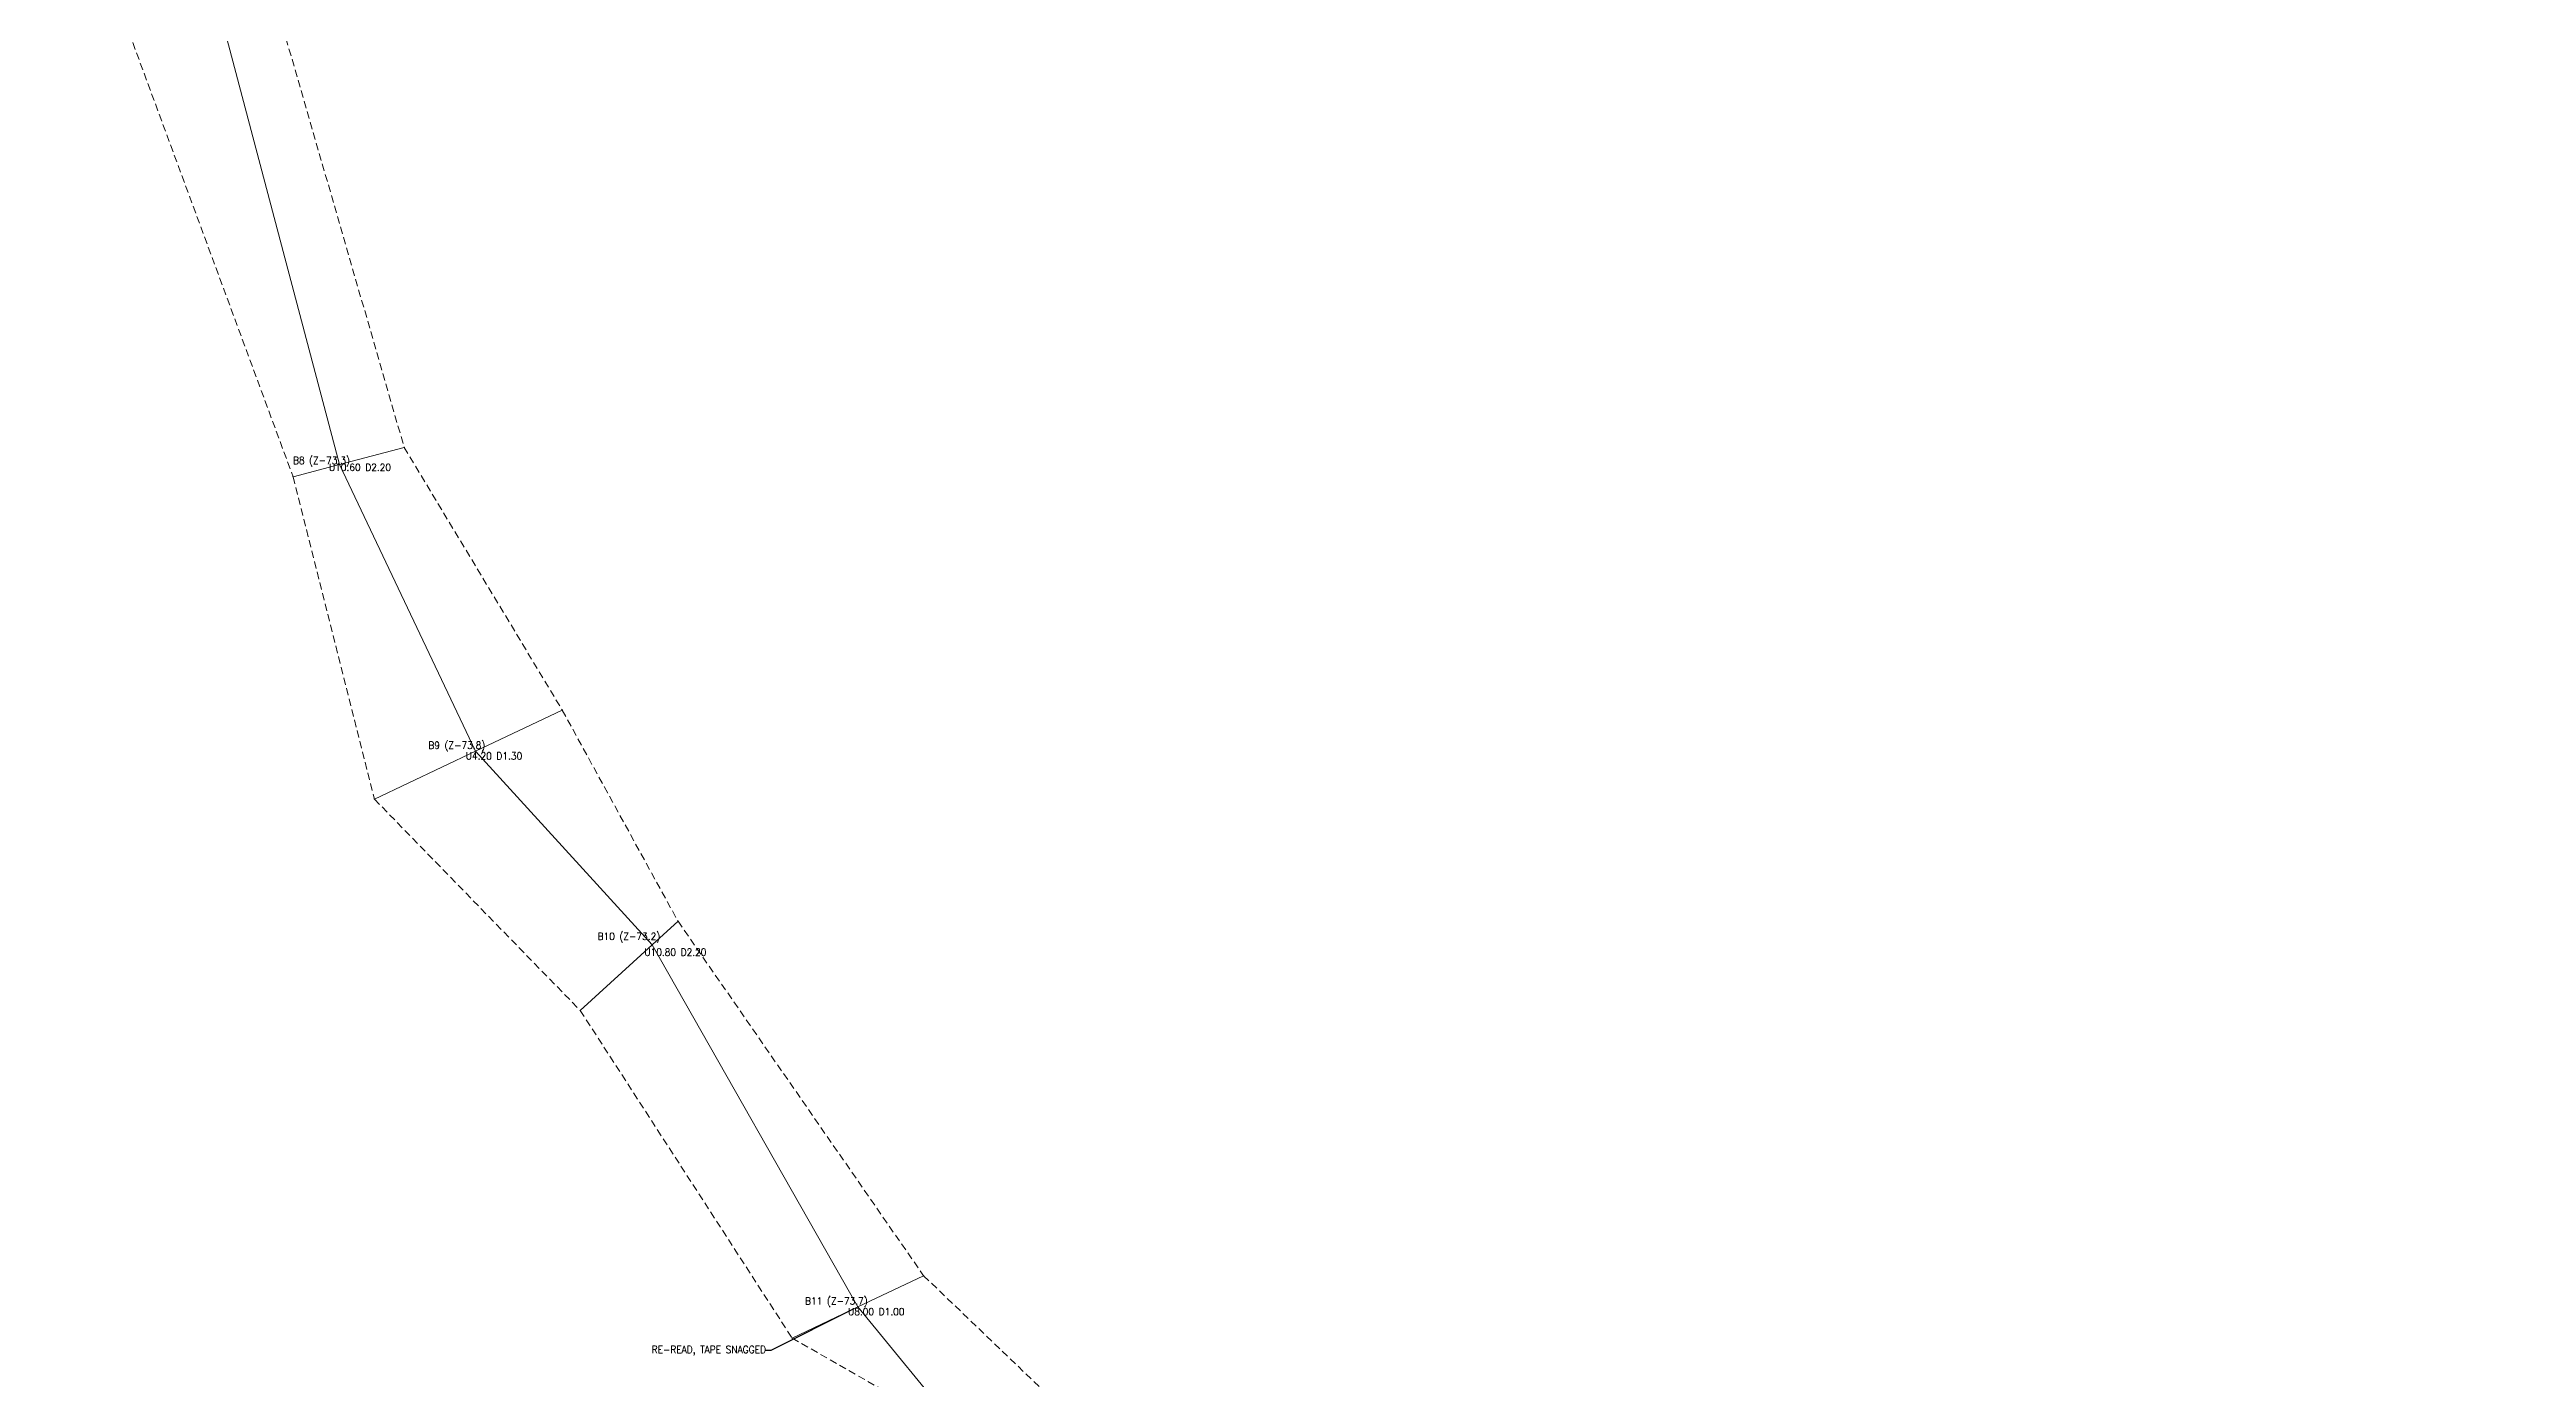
# Model space of a CAD drawing. Header units: feet. Extents: x -352 to 533, y -1323 to 2.
# Drawn here: x -346.7 to -176.4, y -489.3 to -397.9 of the extents above; entities that cross this region are included whole.
import ezdxf

# ---------------------------------------------------------------- set-up
doc = ezdxf.new("R2010")
doc.units = ezdxf.units.FT
doc.header["$MEASUREMENT"] = 0
doc.linetypes.add('DASHED', pattern=[0.75, 0.5, -0.25])
for name, color, linetype, lineweight, true_color in [('CTRL-LRUD', 9, 'Continuous', 9, 0xffc0cb), ('CTRL-LRUD-WALL-LEFT', 8, 'DASHED', 0, 0x808080), ('CTRL-LRUD-WALL-RIGHT', 8, 'DASHED', 0, 0x808080), ('CTRL-SHOTS', 8, 'Continuous', 9, 0x808080), ('CTRL-STATION-LABELS', 1, 'Continuous', 0, 0xff0000), ('CTRL-STATIONS', 1, 'Continuous', 9, 0xff0000), ('NOTES-ANNOTATION', 7, 'Continuous', 18, 0xffffff)]:
    doc.layers.add(name, color=color, linetype=linetype, lineweight=lineweight, true_color=true_color)
doc.styles.get("Standard").update_dxf_attribs({"font": ''})
doc.styles.add('textstyle111', font='')
doc.styles.add('textstyle217', font='')
doc.styles.add('textstyle256', font='')
doc.styles.add('textstyle272', font='')
doc.styles.add('textstyle278', font='')
doc.styles.add('textstyle280', font='')
doc.styles.add('textstyle297', font='')
doc.styles.add('textstyle305', font='')
doc.styles.add('textstyle36', font='')
doc.styles.get('Standard').set_extended_font_data('txt')
doc.styles.get('textstyle111').set_extended_font_data('standard')
doc.styles.get('textstyle217').set_extended_font_data('standard')
doc.styles.get('textstyle256').set_extended_font_data('standard')
doc.styles.get('textstyle272').set_extended_font_data('standard')
doc.styles.get('textstyle278').set_extended_font_data('standard')
doc.styles.get('textstyle280').set_extended_font_data('standard')
doc.styles.get('textstyle297').set_extended_font_data('standard')
doc.styles.get('textstyle305').set_extended_font_data('standard')
doc.styles.get('textstyle36').set_extended_font_data('standard')
doc.dimstyles.get("Standard").update_dxf_attribs({"dimtxt": 0.083333, "dimasz": 0.083333, "dimexe": 0.041667, "dimexo": 0.020833, "dimgap": 0.020833, "dimtad": 1, "dimtxsty": 'Standard', "dimcen": 2.5, "dimadec": 0, "dimazin": 0, "dimtfac": 1, "dimtmove": 0, "dimatfit": 3, "dimfxl": 1, "dimarcsym": 0})

msp = doc.modelspace()

# ---------------------------------------------------------------- linework, layer by layer
at = {"layer": 'CTRL-LRUD'}
for p, q in [((-326.77, -426.43), (-322.32, -425.25)), ((-326.77, -426.43), (-329.96, -427.27)), ((-317.42, -446.14), (-311.45, -443.32)), ((-317.42, -446.14), (-324.37, -449.44)), ((-305.26, -459.46), (-303.49, -457.84)), ((-305.26, -459.46), (-310.21, -463.98)), ((-291.12, -484.36), (-286.6, -482.22)), ((-291.12, -484.36), (-295.64, -486.51))]:
    msp.add_line(p, q, dxfattribs=at)
for p in [(-322.32, -425.25), (-329.96, -427.27), (-311.45, -443.32), (-324.37, -449.44), (-303.49, -457.84), (-310.21, -463.98), (-286.6, -482.22), (-295.64, -486.51)]:
    msp.add_point(p, dxfattribs=at)
at = {"layer": 'CTRL-LRUD-WALL-LEFT'}
for points in [[(-307.64, -323.21), (-327.51, -343.59), (-334.2, -384.14), (-322.32, -425.25), (-311.45, -443.32), (-303.49, -457.84), (-286.6, -482.22)], [(-286.6, -482.22), (-267.26, -500.77), (-241.93, -491.41), (-254.92, -506.39), (-259.01, -512.83), (-257.14, -523.83), (-246.22, -516.72), (-241.67, -534.44), (-233.82, -547.26), (-222.89, -542.12), (-222.49, -552.88), (-231.88, -560.83), (-228.09, -565.35), (-205.27, -568.99), (-218.05, -588.76), (-213.99, -602.41), (-211.88, -596.08), (-195.33, -596.74), (-176.37, -615.16), (-187.76, -639.84), (-196.37, -632.45), (-184.72, -647.85), (-180.89, -645.88)]]:
    msp.add_lwpolyline(points, dxfattribs=at)
at = {"layer": 'CTRL-LRUD-WALL-RIGHT'}
for points in [[(-314.85, -310.51), (-332.96, -339.04), (-346.71, -381.93), (-329.96, -427.27), (-324.37, -449.44), (-310.21, -463.98), (-295.64, -486.51)], [(-295.64, -486.51), (-284.52, -492.87), (-283.7, -515.39), (-279.65, -526.7), (-282.23, -533.63), (-266.67, -527.1), (-246.11, -550.12), (-271.01, -550.8), (-250.71, -542.47), (-260.46, -566.89), (-248.68, -563), (-238.62, -585.93), (-246.95, -569.14), (-242.1, -587.86), (-250.31, -609.04), (-224.86, -608.45), (-224.43, -600.92), (-238.37, -612.85), (-231.41, -633.4), (-211.81, -628.62), (-199.37, -634.77), (-189.52, -650.31), (-190.68, -650.91)]]:
    msp.add_lwpolyline(points, dxfattribs=at)
at = {"layer": 'CTRL-SHOTS'}
for p, q in [((-338.14, -383.44), (-326.77, -426.43)), ((-326.77, -426.43), (-317.42, -446.14)), ((-317.42, -446.14), (-305.26, -459.46)), ((-305.26, -459.46), (-291.12, -484.36)), ((-305.26, -459.46), (-291.12, -484.36)), ((-291.12, -484.36), (-265.74, -515.28))]:
    msp.add_line(p, q, dxfattribs=at)
at = {"layer": 'CTRL-STATIONS'}
for p in [(-326.77, -426.43), (-317.42, -446.14), (-305.26, -459.46), (-291.12, -484.36)]:
    msp.add_point(p, dxfattribs=at)

# ---------------------------------------------------------------- texts
at = {"layer": 'CTRL-STATION-LABELS', "char_height": 0.5, "width": 100}
for s, insert, attachment_point, style in [('B8 (Z-73.3)', (-326.05, -426.23), 6, 'textstyle280'), ('U10.60 D2.20', (-327.5, -426.62), 4, 'textstyle272'), ('B9 (Z-73.8)', (-316.74, -445.82), 6, 'textstyle278'), ('U4.20 D1.30', (-318.09, -446.47), 4, 'textstyle217'), ('B10 (Z-73.2)', (-304.71, -458.96), 6, 'textstyle111'), ('U10.80 D2.20', (-305.81, -459.97), 4, 'textstyle305'), ('B11 (Z-73.7)', (-290.44, -484.04), 6, 'textstyle256'), ('U8.00 D1.00', (-291.8, -484.69), 4, 'textstyle36')]:
    msp.add_mtext(s, dxfattribs=dict(at, insert=insert, attachment_point=attachment_point, style=style))
at = {"layer": 'NOTES-ANNOTATION', "insert": (-297.44, -487.37), "char_height": 0.5, "width": 100, "attachment_point": 6, "style": 'textstyle297'}
msp.add_mtext('RE-READ, TAPE SNAGGED', dxfattribs=at)

# ---------------------------------------------------------------- leaders
at = {"layer": 'NOTES-ANNOTATION'}
msp.add_leader([(-291.39, -484.49), (-297.11, -487.37), (-297.44, -487.37)], dimstyle='Standard', override={"dimscale": 1}, dxfattribs=at)

doc.saveas('drawing.dxf')
